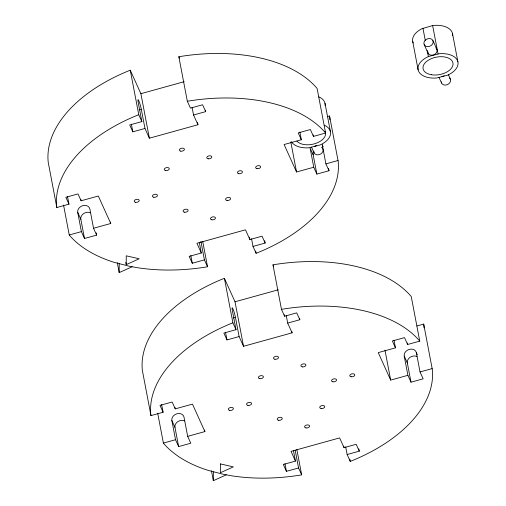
<?xml version="1.0" encoding="UTF-8"?>
<svg xmlns="http://www.w3.org/2000/svg" width="506" height="506" viewBox="0 0 506 506"><rect width="100%" height="100%" fill="white"/><g stroke="black" fill="none" stroke-linecap="round" stroke-linejoin="round"><path stroke-width="0.76" d="M132.155 266.744L119.195 272.607L119.214 263.771M126.228 264.644L126.241 255.815L139.182 258.787L126.228 264.644L125.785 262.342M226.296 474.837L213.336 480.7L213.355 471.864M452.623 35.812A20.291 11.84 -10.8 0 0 432.624 25.553L421.877 28.747A20.291 11.84 -10.8 0 0 413.181 42.921M197.511 122.439L197.947 124.742L149.378 138.201L140.889 93.692L130.27 70.214L129.011 70.701A142.673 83.256 -10.8 0 0 48.203 162.205L56.824 207.517L68.968 204.152L67.5 196.461M130.27 70.214L138.758 114.729L137.499 115.21A142.673 83.256 -10.8 0 0 56.691 206.72L56.824 207.517M251.533 238.737L253 246.422L256.106 253.291L257.364 252.81A142.673 83.256 -10.8 0 0 338.172 161.3L329.551 115.994L327.287 116.62M291.798 331.303L292.089 332.834L243.519 346.294L235.024 301.785L224.405 278.313L223.146 278.793A142.673 83.256 -10.8 0 0 142.344 370.297L150.959 415.609L163.103 412.245L161.635 404.56M224.405 278.313L232.899 322.822L231.64 323.302A142.673 83.256 -10.8 0 0 150.832 414.812L150.959 415.609M345.668 446.83L347.135 454.521L350.241 461.383L351.499 460.903A142.673 83.256 -10.8 0 0 432.307 369.399L423.686 324.087L416.9 325.965M140.889 93.692L184.146 81.7M139.03 109.872L141.307 109.245A6.344 0.715 74.5 0 0 138.789 100.751A6.344 0.715 74.5 0 0 138.201 102.376L141.863 121.598L129.726 124.963L132.831 131.826L144.975 128.461L149.378 138.201M192.078 107.316L193.545 115.001L205.689 111.636L205.392 110.099M428.367 56.558L439.29 53.744A20.291 11.84 -10.8 0 1 457.588 60.828A20.291 11.84 -10.8 0 1 447.658 75.166L436.735 77.975A20.291 11.84 -10.8 0 1 418.437 70.897A20.291 11.84 -10.8 0 1 428.367 56.558L427.19 50.436M68.968 204.152L65.856 197.283L78 193.918L81.105 200.787L98.322 196.018L110.751 223.488L93.534 228.257L89.872 209.035A6.344 5.098 -24.3 0 0 82.832 205.664A6.344 5.098 -24.3 0 0 77.728 212.4L81.39 231.621L84.502 238.49L96.64 235.126L96.203 232.817M299.862 132.072L301.329 139.764L284.113 144.533L296.541 172.002L313.758 167.233L316.864 174.102L329.008 170.737L328.565 168.428M301.329 139.764L298.224 132.895L310.361 129.53L313.473 136.399L325.611 133.034L317.123 88.518L316.579 87.835A142.673 83.256 -10.8 0 0 180.206 56.514L178.839 56.754L187.334 101.27L190.439 108.139L202.583 104.774L205.689 111.636M63.541 205.056L69.252 234.986L81.39 231.621M323.163 146.708L322.233 144.646L325.896 163.868L338.04 160.503M199.263 242.254L201.318 253.019L189.174 256.384L192.28 263.246L204.424 259.882L207.53 266.751L206.17 266.997A142.673 83.256 -10.8 0 1 137.284 267.674L129.397 266.245L114.451 262.424A142.673 83.256 -10.8 0 1 69.79 235.669L69.252 234.986M201.318 253.019L196.916 243.278L245.486 229.819L249.888 239.559L262.032 236.194L265.138 243.057L253 246.422M235.024 301.785L278.287 289.799M233.171 317.97L235.448 317.338A6.344 0.715 74.5 0 0 232.924 308.843A6.344 0.715 74.5 0 0 232.336 310.469L236.005 329.691L223.861 333.056L226.966 339.924L239.11 336.56L243.519 346.294M407.893 375.325L404.231 356.104A6.344 5.098 -24.3 0 1 409.335 349.368A6.344 5.098 -24.3 0 1 416.368 352.739L420.037 371.961L423.142 378.83L410.998 382.194L407.893 375.325L390.676 380.101L378.248 352.625L395.464 347.856L392.359 340.987L404.503 337.622L407.608 344.491L419.752 341.126L411.264 296.617L410.72 295.928A142.673 83.256 -10.8 0 0 274.347 264.606L272.981 264.853L281.469 309.362L284.574 316.231L296.718 312.866L299.824 319.735L287.686 323.1L286.219 315.409M163.103 412.245L159.997 405.376L172.141 402.011L175.247 408.88L192.463 404.111L204.892 431.58L187.675 436.349L184.007 417.134A6.344 5.098 -24.3 0 0 176.974 413.756A6.344 5.098 -24.3 0 0 171.863 420.499L175.531 439.714L178.637 446.583L190.781 443.218L187.675 436.349M157.676 413.149L163.387 443.079L175.531 439.714M420.037 371.961L432.181 368.596M293.404 450.346L295.46 461.111L283.316 464.476L286.421 471.345L298.565 467.98L301.671 474.843L300.305 475.09A142.673 83.256 -10.8 0 1 231.425 475.767L223.538 474.337L208.592 470.523A142.673 83.256 -10.8 0 1 163.931 443.768L163.387 443.079M295.46 461.111L291.051 451.371L339.627 437.911L344.029 447.652L356.173 444.287L359.279 451.156L347.135 454.521M187.334 101.27L188.694 101.023A142.673 83.256 -10.8 0 1 325.073 132.351L325.611 133.034M281.469 309.362L282.835 309.115A142.673 83.256 -10.8 0 1 419.208 340.443L419.752 341.126M432.94 40.606A4.82 3.877 -24.3 0 1 427.715 46.634A4.82 3.877 -24.3 0 1 424.97 40.512A4.82 3.877 -24.3 0 1 432.94 40.606L436.823 49.196M448.392 74.774L450.334 79.069M424.148 44.56L428.032 53.149M438.955 77.298L441.548 83.022M416.368 352.739L417.305 354.801M325.896 163.868L329.008 170.737M311.468 147.063L314.055 152.787M316.864 174.102L313.195 154.88L310.089 148.011L313.758 167.233M404.231 356.104L407.336 362.973L410.998 382.194M178.839 56.754L179.485 58.177M272.981 264.853L273.62 266.276M193.545 115.001L197.947 124.742M287.686 323.1L292.089 332.834M138.758 114.729L141.863 121.598M232.899 322.822L236.005 329.691M93.534 228.257L96.64 235.126M77.728 212.4L80.833 219.269L84.502 238.49M171.863 420.499L174.968 427.361L178.637 446.583M432.624 25.553L438.057 53.87M422.94 28.235L425.287 40.486M452.509 33.573L457.911 61.896M412.713 41.498L418.114 69.822M407.317 342.954L407.608 344.491M394.003 340.165L395.464 347.856M384.971 350.171L390.676 380.101M325.023 103.338L330.424 131.668M313.176 134.862L313.473 136.399M358.836 448.847L359.279 451.156M290.83 142.072L296.541 172.002M349.804 459.081L350.241 461.383M343.738 446.115L344.029 447.652M299.533 318.198L299.824 319.735M284.283 314.694L284.574 316.231M264.701 240.755L265.138 243.057M296.839 449.518L301.671 474.843M295.194 450.296L298.565 467.98M255.663 250.989L256.106 253.291M249.452 237.251L249.888 239.559M284.954 463.654L286.421 471.345M235.448 317.338L239.11 336.56M225.505 332.233L226.966 339.924M202.704 241.425L207.53 266.751M200.907 241.432L204.424 259.882M190.819 255.562L192.28 263.246M204.601 430.043L204.892 431.58M211.432 470.725L213.336 480.7M141.307 109.245L144.975 128.461M131.364 124.141L132.831 131.826M174.956 407.343L175.247 408.88M110.46 221.951L110.751 223.488M117.291 262.627L119.195 272.607M80.815 199.25L81.105 200.787M423.686 324.087L423.819 324.884A142.673 83.256 -10.8 0 1 424.041 327.882M329.551 115.994L329.678 116.791A142.673 83.256 -10.8 0 1 329.899 119.783M407.336 362.973A6.344 5.098 -24.3 0 1 410.189 357.261A6.344 5.098 -24.3 0 1 417.02 356.528M174.968 427.361A6.344 5.098 -24.3 0 1 177.827 421.65A6.344 5.098 -24.3 0 1 184.652 420.916M449.632 78.069A4.82 3.877 -24.3 0 1 447.525 84.578A4.82 3.877 -24.3 0 1 441.27 81.833M444.179 75.717A4.82 3.877 -24.3 0 1 443.914 75.862M443.364 76.109A4.82 3.877 -24.3 0 1 441.909 76.476M436.444 48.57A4.82 3.877 -24.3 0 1 433.446 54.926A4.82 3.877 -24.3 0 1 427.772 51.454M435.932 48.032A4.82 3.877 -24.3 0 1 436.292 48.38M324.264 125.197A20.291 11.84 -10.8 0 1 320.171 144.931L309.248 147.746A20.291 11.84 -10.8 0 1 291.45 141.693M318.862 96.867A20.291 11.84 -10.8 0 1 325.137 105.577M325.099 131.592A15.218 8.88 -10.8 0 1 315.611 143.451A15.218 8.88 -10.8 0 1 296.908 141.142M322.847 148.834A4.82 3.877 -24.3 0 1 319.039 154.697A4.82 3.877 -24.3 0 1 313.802 151.098M321.544 147.379A4.82 3.877 -24.3 0 1 321.753 147.518M322.145 147.841A4.82 3.877 -24.3 0 1 322.613 148.41M316.693 145.488A4.82 3.877 -24.3 0 1 315.877 145.88M315.592 145.981A4.82 3.877 -24.3 0 1 314.422 146.24M313.195 154.88A6.344 5.098 -24.3 0 1 313.524 152.129M80.833 219.269A6.344 5.098 -24.3 0 1 83.692 213.557A6.344 5.098 -24.3 0 1 90.517 212.824M220.382 463.907L220.363 472.743L233.323 466.88L220.382 463.907M351.17 376.761A2.536 1.48 -10.8 0 0 354.788 374.876A2.536 1.48 -10.8 0 0 350.898 374.206A2.536 1.48 -10.8 0 0 351.17 376.761M274.922 359.247A2.536 1.48 -10.8 0 0 278.54 357.362A2.536 1.48 -10.8 0 0 274.65 356.692A2.536 1.48 -10.8 0 0 274.922 359.247M229.737 410.41A2.536 1.48 -10.8 0 0 233.361 408.525A2.536 1.48 -10.8 0 0 229.471 407.855A2.536 1.48 -10.8 0 0 229.737 410.41M305.991 427.924A2.536 1.48 -10.8 0 0 309.609 426.039A2.536 1.48 -10.8 0 0 305.719 425.369A2.536 1.48 -10.8 0 0 305.991 427.924M332.954 381.809A2.536 1.48 -10.8 0 0 336.572 379.924A2.536 1.48 -10.8 0 0 332.682 379.253A2.536 1.48 -10.8 0 0 332.954 381.809M302.379 366.894A2.536 1.48 -10.8 0 0 305.896 364.934A2.536 1.48 -10.8 0 0 301.93 364.371A2.536 1.48 -10.8 0 0 302.379 366.894M259.831 378.665A2.536 1.48 -10.8 0 0 263.398 376.742A2.536 1.48 -10.8 0 0 259.477 376.122A2.536 1.48 -10.8 0 0 259.831 378.665M247.953 405.363A2.536 1.48 -10.8 0 0 251.571 403.478A2.536 1.48 -10.8 0 0 247.687 402.808A2.536 1.48 -10.8 0 0 247.953 405.363M278.717 420.303A2.536 1.48 -10.8 0 0 282.228 418.342A2.536 1.48 -10.8 0 0 278.268 417.779A2.536 1.48 -10.8 0 0 278.717 420.303M321.171 408.519A2.536 1.48 -10.8 0 0 324.738 406.596A2.536 1.48 -10.8 0 0 320.81 405.983A2.536 1.48 -10.8 0 0 321.171 408.519M431.314 74.736A15.218 8.88 -10.8 0 0 453.028 63.44A15.218 8.88 -10.8 0 0 429.702 59.404A15.218 8.88 -10.8 0 0 431.314 74.736M257.029 168.662A2.536 1.48 -10.8 0 0 260.647 166.784A2.536 1.48 -10.8 0 0 256.763 166.107A2.536 1.48 -10.8 0 0 257.029 168.662M180.781 151.149A2.536 1.48 -10.8 0 0 184.399 149.27A2.536 1.48 -10.8 0 0 180.509 148.593A2.536 1.48 -10.8 0 0 180.781 151.149M135.602 202.311A2.536 1.48 -10.8 0 0 139.22 200.433A2.536 1.48 -10.8 0 0 135.33 199.756A2.536 1.48 -10.8 0 0 135.602 202.311M211.85 219.825A2.536 1.48 -10.8 0 0 215.467 217.947A2.536 1.48 -10.8 0 0 211.578 217.27A2.536 1.48 -10.8 0 0 211.85 219.825M238.813 173.71A2.536 1.48 -10.8 0 0 242.431 171.831A2.536 1.48 -10.8 0 0 238.547 171.155A2.536 1.48 -10.8 0 0 238.813 173.71M208.244 158.802A2.536 1.48 -10.8 0 0 211.761 156.841A2.536 1.48 -10.8 0 0 207.795 156.278A2.536 1.48 -10.8 0 0 208.244 158.802M165.696 170.566A2.536 1.48 -10.8 0 0 169.263 168.65A2.536 1.48 -10.8 0 0 165.335 168.03A2.536 1.48 -10.8 0 0 165.696 170.566M153.818 197.264A2.536 1.48 -10.8 0 0 157.436 195.386A2.536 1.48 -10.8 0 0 153.546 194.709A2.536 1.48 -10.8 0 0 153.818 197.264M184.576 212.21A2.536 1.48 -10.8 0 0 188.093 210.249A2.536 1.48 -10.8 0 0 184.127 209.686A2.536 1.48 -10.8 0 0 184.576 212.21M227.03 200.427A2.536 1.48 -10.8 0 0 230.597 198.504A2.536 1.48 -10.8 0 0 226.669 197.884A2.536 1.48 -10.8 0 0 227.03 200.427"/></g></svg>
